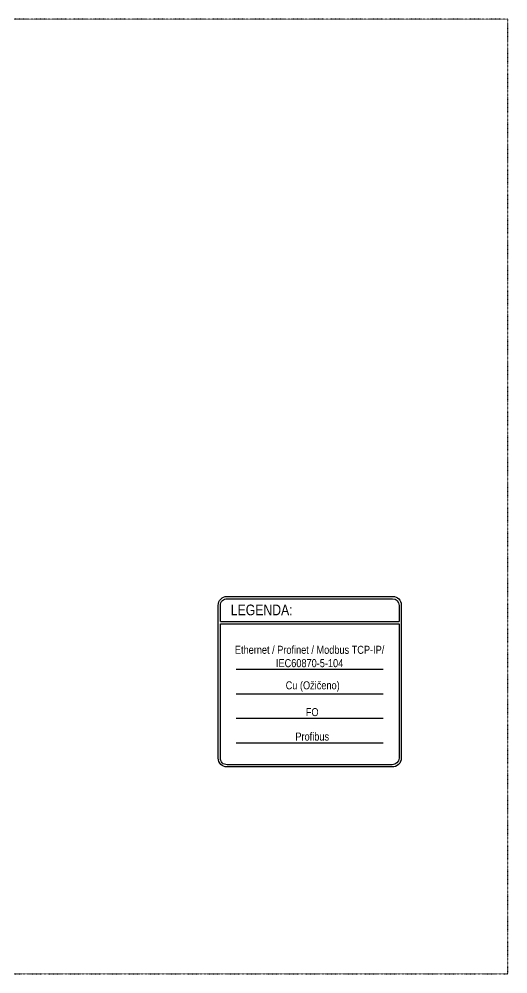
# Model space of a CAD drawing. Header units: inches. Extents: x 67578 to 72421, y -34894 to -31675.
# Drawn here: x 70773 to 72421, y -34894 to -31675 of the extents above; entities that cross this region are included whole.
import ezdxf

# ---------------------------------------------------------------- set-up
doc = ezdxf.new("R2010")
doc.units = ezdxf.units.IN
doc.header["$MEASUREMENT"] = 0
doc.linetypes.add('ACAD_ISO03W100', pattern=[30, 12, -18])
doc.layers.add('no_plot', color=7, linetype='Continuous', true_color=0xe600e6, plot=False)
doc.layers.add('SI-General', color=7, linetype='Continuous', lineweight=5)
for name, color, linetype, lineweight, true_color in [('SI-TOPOLOGY-Cu', 7, 'Continuous', 13, 0xef9206), ('SI-TOPOLOGY-Ethernet', 7, 'Continuous', 13, 0x3cf000), ('SI-TOPOLOGY-FO-sm', 7, 'Continuous', 13, 0xff7f7f), ('SI-TOPOLOGY-Profibus', 7, 'Continuous', 13, 0xf708af)]:
    doc.layers.add(name, color=color, linetype=linetype, lineweight=lineweight, true_color=true_color)
doc.styles.add('OPIS', font='ARIALN.TTF')

# ---------------------------------------------------------------- blocks, each defined once
blk = doc.blocks.new('LEGEND')
for p, q in [((5, -56.1), (406.6, -56.1)), ((5, -61.1), (406.6, -61.1))]:
    blk.add_line(p, q)
at = {"ltscale": 100}
blk.add_lwpolyline([(20, 0.1), (392.7, 0.1, -0.405988), (411.5, -18.8), (411.5, -363.2, -0.423349), (390.9, -383.2), (20, -383.2, -0.411694), (0, -363.2), (0, -19.9, -0.414214)], format="xyb", close=True, dxfattribs=at)
for points in [[(5, -56.1), (5, -19.9, -0.414214), (20, -4.9), (391.6, -4.9, -0.41295), (406.6, -19.9), (406.6, -56.1)], [(406.6, -61.1), (406.6, -363.2, -0.390218), (390.9, -378.2), (20, -378.2, -0.429818), (5, -363.2), (5, -61.1)]]:
    blk.add_lwpolyline(points, format="xyb", dxfattribs=at)
at = {"insert": (28.3, -18.2), "char_height": 20, "width": 300, "attachment_point": 1, "style": 'OPIS'}
blk.add_mtext('{\\fArial Narrow|b0|i0|c238|p34;\\H1.2x;LEGENDA:}', dxfattribs=at)
blk = doc.blocks.new('A$Cfa3181e3')
at = {"layer": 'SI-TOPOLOGY-Cu', "const_width": 4.5}
blk.add_lwpolyline([(636, 246.2), (1132.1, 246.2)], dxfattribs=at)
at = {"layer": 'SI-TOPOLOGY-Ethernet', "const_width": 4.5}
blk.add_lwpolyline([(636, 328.7), (1132.1, 328.7)], dxfattribs=at)
at = {"layer": 'SI-TOPOLOGY-FO-sm', "const_width": 4.5}
blk.add_lwpolyline([(636, 163.7), (1132.1, 163.7)], dxfattribs=at)
at = {"layer": 'SI-TOPOLOGY-Profibus', "const_width": 4.5}
blk.add_lwpolyline([(636, 81.2), (1132.1, 81.2)], dxfattribs=at)
at = {"color": 0, "xscale": 1.5, "yscale": 1.5, "zscale": 1.5}
blk.add_blockref('LEGEND', (575.8, 574.8), dxfattribs=at)
at = {"layer": 'SI-General', "color": 0, "char_height": 27, "attachment_point": 8, "style": 'OPIS'}
for s, insert, width in [('{\\C256;Ethernet / Profinet / Modbus TCP-IP/\\P}IEC60870-5-104', (884, 336.2), 513.334), ('Cu ({\\fArial Narrow|b0|i0|c238|p34;Ožičeno})', (894.5, 253.7), 550.195), ('FO', (892.9, 171.2), 555.071), ('Profibus', (892.9, 88.7), 555.071)]:
    blk.add_mtext(s, dxfattribs=dict(at, insert=insert, width=width))

msp = doc.modelspace()

# ---------------------------------------------------------------- linework, layer by layer
at = {"layer": 'no_plot', "linetype": 'ACAD_ISO03W100', "ltscale": 0.01}
msp.add_lwpolyline([(67578.3, -34894.2), (72421, -34894.2), (72421, -31674.6), (67578.3, -31674.6)], close=True, dxfattribs=at)

# ---------------------------------------------------------------- block references
msp.add_blockref('A$Cfa3181e3', (70868.5, -34196.4))

doc.saveas('drawing.dxf')
